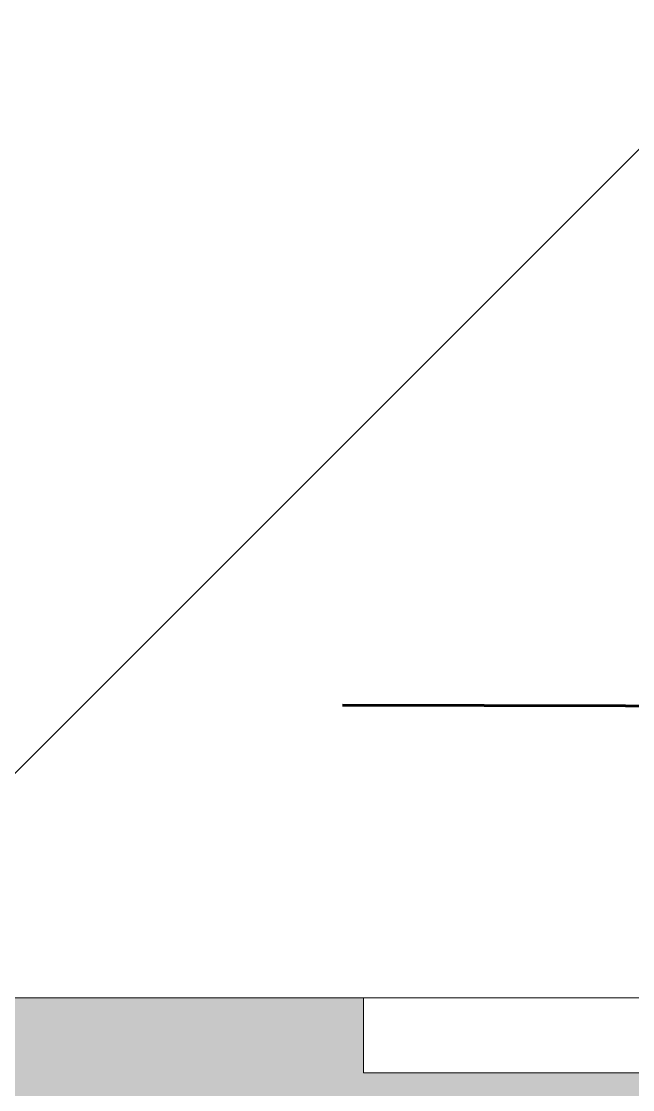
# Model space of a CAD drawing. Header units: millimetres. Extents: x -1113 to 415037, y -3642 to 28069.
# Drawn here: x 91298.2 to 91363.4, y 13254.2 to 13368 of the extents above; entities that cross this region are included whole.
import ezdxf

# ---------------------------------------------------------------- set-up
doc = ezdxf.new("R2010")
doc.units = ezdxf.units.MM
for name, color, linetype, lineweight in [('0) Дверь 2.1м-', 5, 'Continuous', 60), ('0) Стена 3.93м', 3, 'Continuous', 60), ('I-WALL', 7, 'Continuous', 5)]:
    doc.layers.add(name, color=color, linetype=linetype, lineweight=lineweight)
for name, color, linetype, lineweight, true_color in [('A-DOOR-1', 7, 'Continuous', 5, 0xc0c0c0), ('A-DOOR-FRAM-1', 7, 'Continuous', 5, 0xc0c0c0), ('A-WALL-1', 9, 'Continuous', 5, 0x808080)]:
    doc.layers.add(name, color=color, linetype=linetype, lineweight=lineweight, true_color=true_color)

# ---------------------------------------------------------------- blocks, each defined once
blk = doc.blocks.new('110_Дверь_СКБ_1Ст_Внутренняя1 - Д-8_п_ 950x2100h_охрана 2-32201800-Объем проектирования 1 этажа')
at = {"layer": 'A-DOOR-FRAM-1'}
for p, q in [((517.5, 118), (447.5, 118)), ((517.5, 110), (517.5, 118)), ((447.5, 110), (517.5, 110))]:
    blk.add_line(p, q, dxfattribs=at)
blk = doc.blocks.new('1floor')
at = {"layer": 'I-WALL'}
h = blk.add_hatch(dxfattribs=at)
h.set_pattern_fill('FP_1', color=256, style=0, pattern_type=2)
h.set_pattern_definition([(45, (0, 0), (-114.04925, 114.04925), []), (45, (114.05, 0), (-114.04925, 114.04925), [201.612, -40.322, 6.706, -33.617])])
h.paths.add_polyline_path([(92515.05, 13400), (92810, 13400), (92810, 13620), (92250, 13620), (92250, 13400), (92280, 13400)])
h.paths.add_polyline_path([(90243.65, 13400), (91300, 13400), (91300, 13620), (89360, 13620), (89360, 13608), (89390, 13608), (89390, 13600), (89360, 13600), (89360, 13400), (89650, 13400)])
h = blk.add_hatch(dxfattribs=at)
h.set_pattern_fill('FP_191', color=256, style=0, pattern_type=2)
h.set_pattern_definition([(0, (0, 0), (243.84, 60.96), [20.117, -162.763, 20.117, -162.763, -975.36]), (0, (0, 0), (243.84, 60.96), [-365.76, 20.117, -345.643, 20.117, -162.763, -426.72]), (0, (0, 0), (243.84, 60.96), [-914.4, 20.117, -101.803, 20.117, -284.683]), (120, (91.44, 30.48), (-174.71291, 180.691634), [20.117, -162.763, 20.117, -162.763, -975.36]), (120, (91.44, 30.48), (-174.71291, 180.691634), [-365.76, 20.117, -345.643, 20.117, -162.763, -426.72]), (120, (91.44, 30.48), (-174.71291, 180.691634), [-914.4, 20.117, -101.803, 20.117, -284.683]), (240, (121.92, 152.4), (-69.12709, -241.651634), [20.117, -162.763, 20.117, -162.763, -975.36]), (240, (121.92, 152.4), (-69.12709, -241.651634), [-365.76, 20.117, -345.643, 20.117, -162.763, -426.72]), (240, (121.92, 152.4), (-69.12709, -241.651634), [-914.4, 20.117, -101.803, 20.117, -284.683])])
h.paths.add_polyline_path([(97520, 13380), (97800, 13380), (97800, 13400), (97520, 13400)])
h.paths.add_polyline_path([(96820, 13380), (96820, 13400), (96480, 13400), (96480, 13392), (96450, 13392), (96450, 13380), (96740, 13380)])
h.paths.add_polyline_path([(92250, 13380), (93030, 13380), (93030, 13392), (93000, 13392), (93000, 13400), (92280, 13400), (92280, 13392), (92250, 13392)])
h.paths.add_polyline_path([(89630, 13380), (91300, 13380), (91300, 13392), (91270, 13392), (91270, 13400), (89390, 13400), (89390, 13392), (89360, 13392), (89360, 13380), (89550, 13380)])
h.paths.add_polyline_path([(94560, 13380), (95000, 13380), (95000, 13392), (94970, 13392), (94970, 13400), (94510, 13400), (94510, 13392), (94480, 13392), (94480, 13380)])
h.paths.add_polyline_path([(84866.4, 13380), (85140, 13380), (85140, 13392), (85110, 13392), (85110, 13400), (82714, 13400), (82714, 13380), (84750, 13380)])
h.paths.add_polyline_path([(86270, 13380), (86618.4, 13380), (86618.4, 13400), (86120, 13400), (86120, 13392), (86090, 13392), (86090, 13380)])
h.paths.add_polyline_path([(87318.4, 13380), (87500, 13380), (87500, 13400), (87318.4, 13400)])
h.paths.add_polyline_path([(88250, 13380), (88410, 13380), (88410, 13392), (88380, 13392), (88380, 13400), (88200, 13400), (88200, 13380)])
at = {"layer": 'A-WALL-1'}
blk.add_line((89390, 13400), (91270, 13400), dxfattribs=at)
at = {"layer": 'A-DOOR-1', "rotation": 180}
blk.add_blockref('110_Дверь_СКБ_1Ст_Внутренняя1 - Д-8_п_ 950x2100h_охрана 2-32201800-Объем проектирования 1 этажа', (91787.5, 13510), dxfattribs=at)

msp = doc.modelspace()

# ---------------------------------------------------------------- linework, layer by layer
at = {"layer": '0) Дверь 2.1м-'}
msp.add_lwpolyline([(91332.44, 13295.11), (92282.44, 13292.88)], dxfattribs=at)

# ---------------------------------------------------------------- block references
at = {"layer": '0) Стена 3.93м'}
msp.add_blockref('1floor', (64.7, -136.06), dxfattribs=at)

doc.saveas('drawing.dxf')
